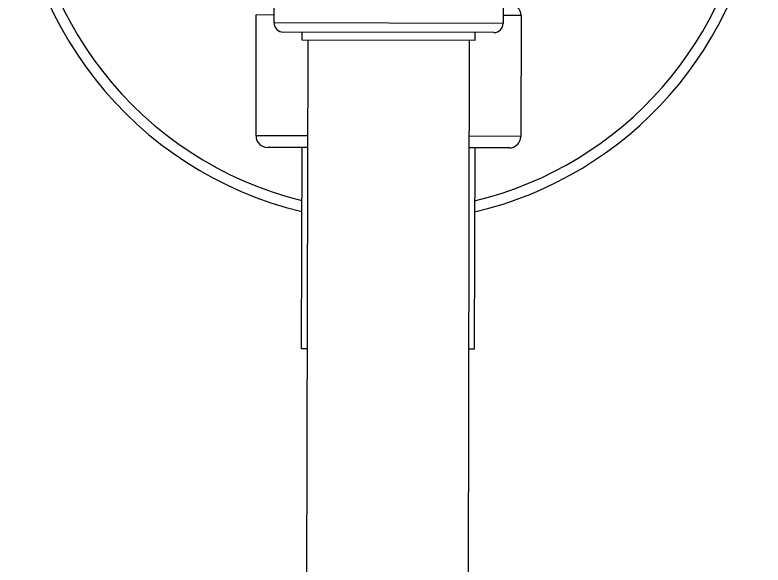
# Model space of a CAD drawing. Header units: centimetres. Extents: x -1797 to 2001, y -8788 to 1856.
# Drawn here: x -806.83 to -800.33, y -684.47 to -679.69 of the extents above; entities that cross this region are included whole.
import ezdxf

# ---------------------------------------------------------------- set-up
doc = ezdxf.new("R2010")
doc.units = ezdxf.units.CM
doc.header["$LTSCALE"] = 100
doc.header["$MEASUREMENT"] = 0
doc.layers.add('ID_Furniture-Fixed_01', color=141, linetype='Continuous')

msp = doc.modelspace()

# ---------------------------------------------------------------- linework, layer by layer
at = {"layer": 'ID_Furniture-Fixed_01'}
for p, q in [((-804.5831, -679.7603, 0.0001), (-804.5826, -679.5203, 0.0001)), ((-802.5926, -679.5245, 0.0001), (-802.5931, -679.7645, 0.0001)), ((-804.7401, -680.742, 0.0001), (-804.7379, -679.6916, 0.0001)), ((-804.5829, -679.6919, 0.0001), (-804.7379, -679.6916, 0.0001)), ((-802.4379, -679.6964, 0.0001), (-802.5929, -679.6961, 0.0001)), ((-802.4379, -679.6964, 0.0001), (-802.4401, -680.7469, 0.0001)), ((-802.5931, -679.7645, 0.0001), (-804.5831, -679.7603, 0.0001)), ((-802.6732, -679.8443, 0.0001), (-804.5032, -679.8405, 0.0001)), ((-804.3384, -679.9108, 0.0001), (-804.3382, -679.8408, 0.0001)), ((-802.8382, -679.844, 0.0001), (-802.8384, -679.914, 0.0001)), ((-802.8384, -679.914, 0.0001), (-804.3384, -679.9108, 0.0001)), ((-804.3007, -685.7609, 0.0001), (-804.2884, -679.9109, 0.0001)), ((-802.8884, -679.9139, 0.0001), (-802.9007, -685.7639, 0.0001)), ((-804.2901, -680.743, 0.0001), (-804.7401, -680.742, 0.0001)), ((-802.4401, -680.7469, 0.0001), (-802.8901, -680.7459, 0.0001)), ((-804.2903, -680.843, 0.0001), (-804.6403, -680.8423, 0.0001)), ((-804.344, -682.5929, 0.0001), (-804.3403, -680.8429, 0.0001)), ((-802.5403, -680.8467, 0.0001), (-802.8903, -680.8459, 0.0001)), ((-802.8403, -680.846, 0.0001), (-802.844, -682.596, 0.0001)), ((-804.294, -682.593, 0.0001), (-804.344, -682.5929, 0.0001)), ((-802.844, -682.596, 0.0001), (-802.894, -682.5959, 0.0001))]:
    msp.add_line(p, q, dxfattribs=at)
for centre, radius, start, end in [((-803.5849, -678.2395, 0.0001), 3.25, 283.2218, 64.96562), ((-803.5849, -678.2395, 0.0001), 3.157, 283.6224, 64.18246), ((-803.5849, -678.2395, 0.0001), 3.25, 179.87944, 256.53708), ((-803.5849, -678.2395, 0.0001), 3.157, 179.87944, 256.13648), ((-802.5379, -679.6962, 0.0001), 0.1, 359.87944, 89.87944), ((-804.5031, -679.7605, 0.0001), 0.08, 179.87944, 269.87944), ((-802.6731, -679.7643, 0.0001), 0.08, 269.87944, 359.87944), ((-804.6401, -680.7423, 0.0001), 0.1, 179.87944, 269.87944), ((-802.5401, -680.7467, 0.0001), 0.1, 269.87944, 359.87944)]:
    msp.add_arc(centre, radius, start, end, dxfattribs=at)

doc.saveas('drawing.dxf')
